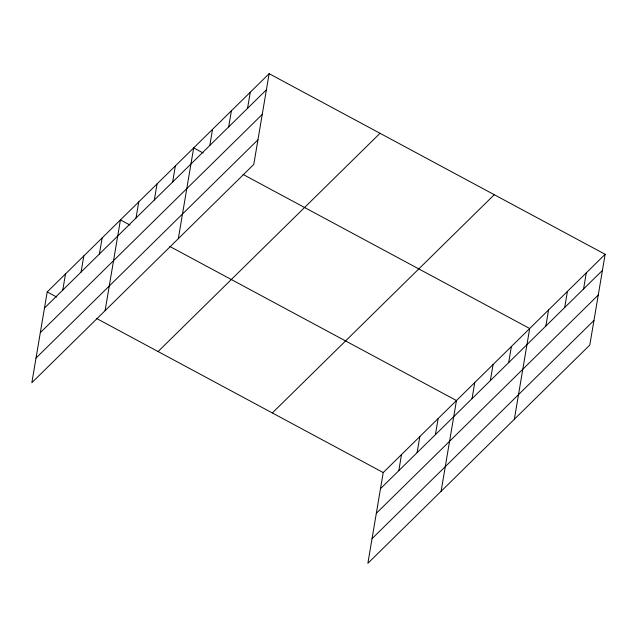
<?xml version="1.0" encoding="UTF-8"?>
<svg xmlns="http://www.w3.org/2000/svg" width="637" height="637" viewBox="0 0 637 637"><rect width="100%" height="100%" fill="white"/><g stroke="black" fill="none" stroke-linecap="round" stroke-linejoin="round"><path stroke-width="0.96" d="M269.132 73.685L47.202 291.937L31.85 382.694L253.781 164.442L269.132 73.685L605.15 254.306L589.798 345.063L367.868 563.315L383.219 472.558L605.15 254.306M62.784 290.034L65.507 273.934M81.098 272.031L83.821 255.923M99.404 254.02L102.127 237.919M105.089 310.665L120.441 219.916L129.964 225.036M136.023 218.013L138.747 201.905M154.329 200.01L157.052 183.902M172.643 181.999L175.366 165.899M178.328 238.644L193.672 147.895L203.203 153.015M209.812 145.443L212.535 129.343M228.683 126.89L231.406 110.79M247.546 108.346L250.269 92.238M398.802 470.655L401.525 454.555M417.116 452.652L419.839 436.544M435.421 434.649L438.145 418.541M441.107 491.286L456.458 400.538L169.816 246.455M472.041 398.635L474.764 382.534M490.355 380.631L493.078 364.523M508.66 362.62L511.384 346.52M514.346 419.265L529.689 328.517L243.055 174.434M545.837 326.064L548.561 309.964M564.701 307.512L567.424 291.412M583.564 288.967L586.287 272.859M44.479 308.037L266.409 89.793M40.306 332.673L262.245 114.429M36.014 358.058L257.945 139.806M158.087 351.544L380.018 133.292M272.333 412.951L494.264 194.707M380.496 488.659L602.427 270.414M376.332 513.295L598.262 295.05M372.032 538.679L593.971 320.427M47.202 291.937L56.733 297.057M96.577 318.476L383.219 472.558"/></g></svg>
